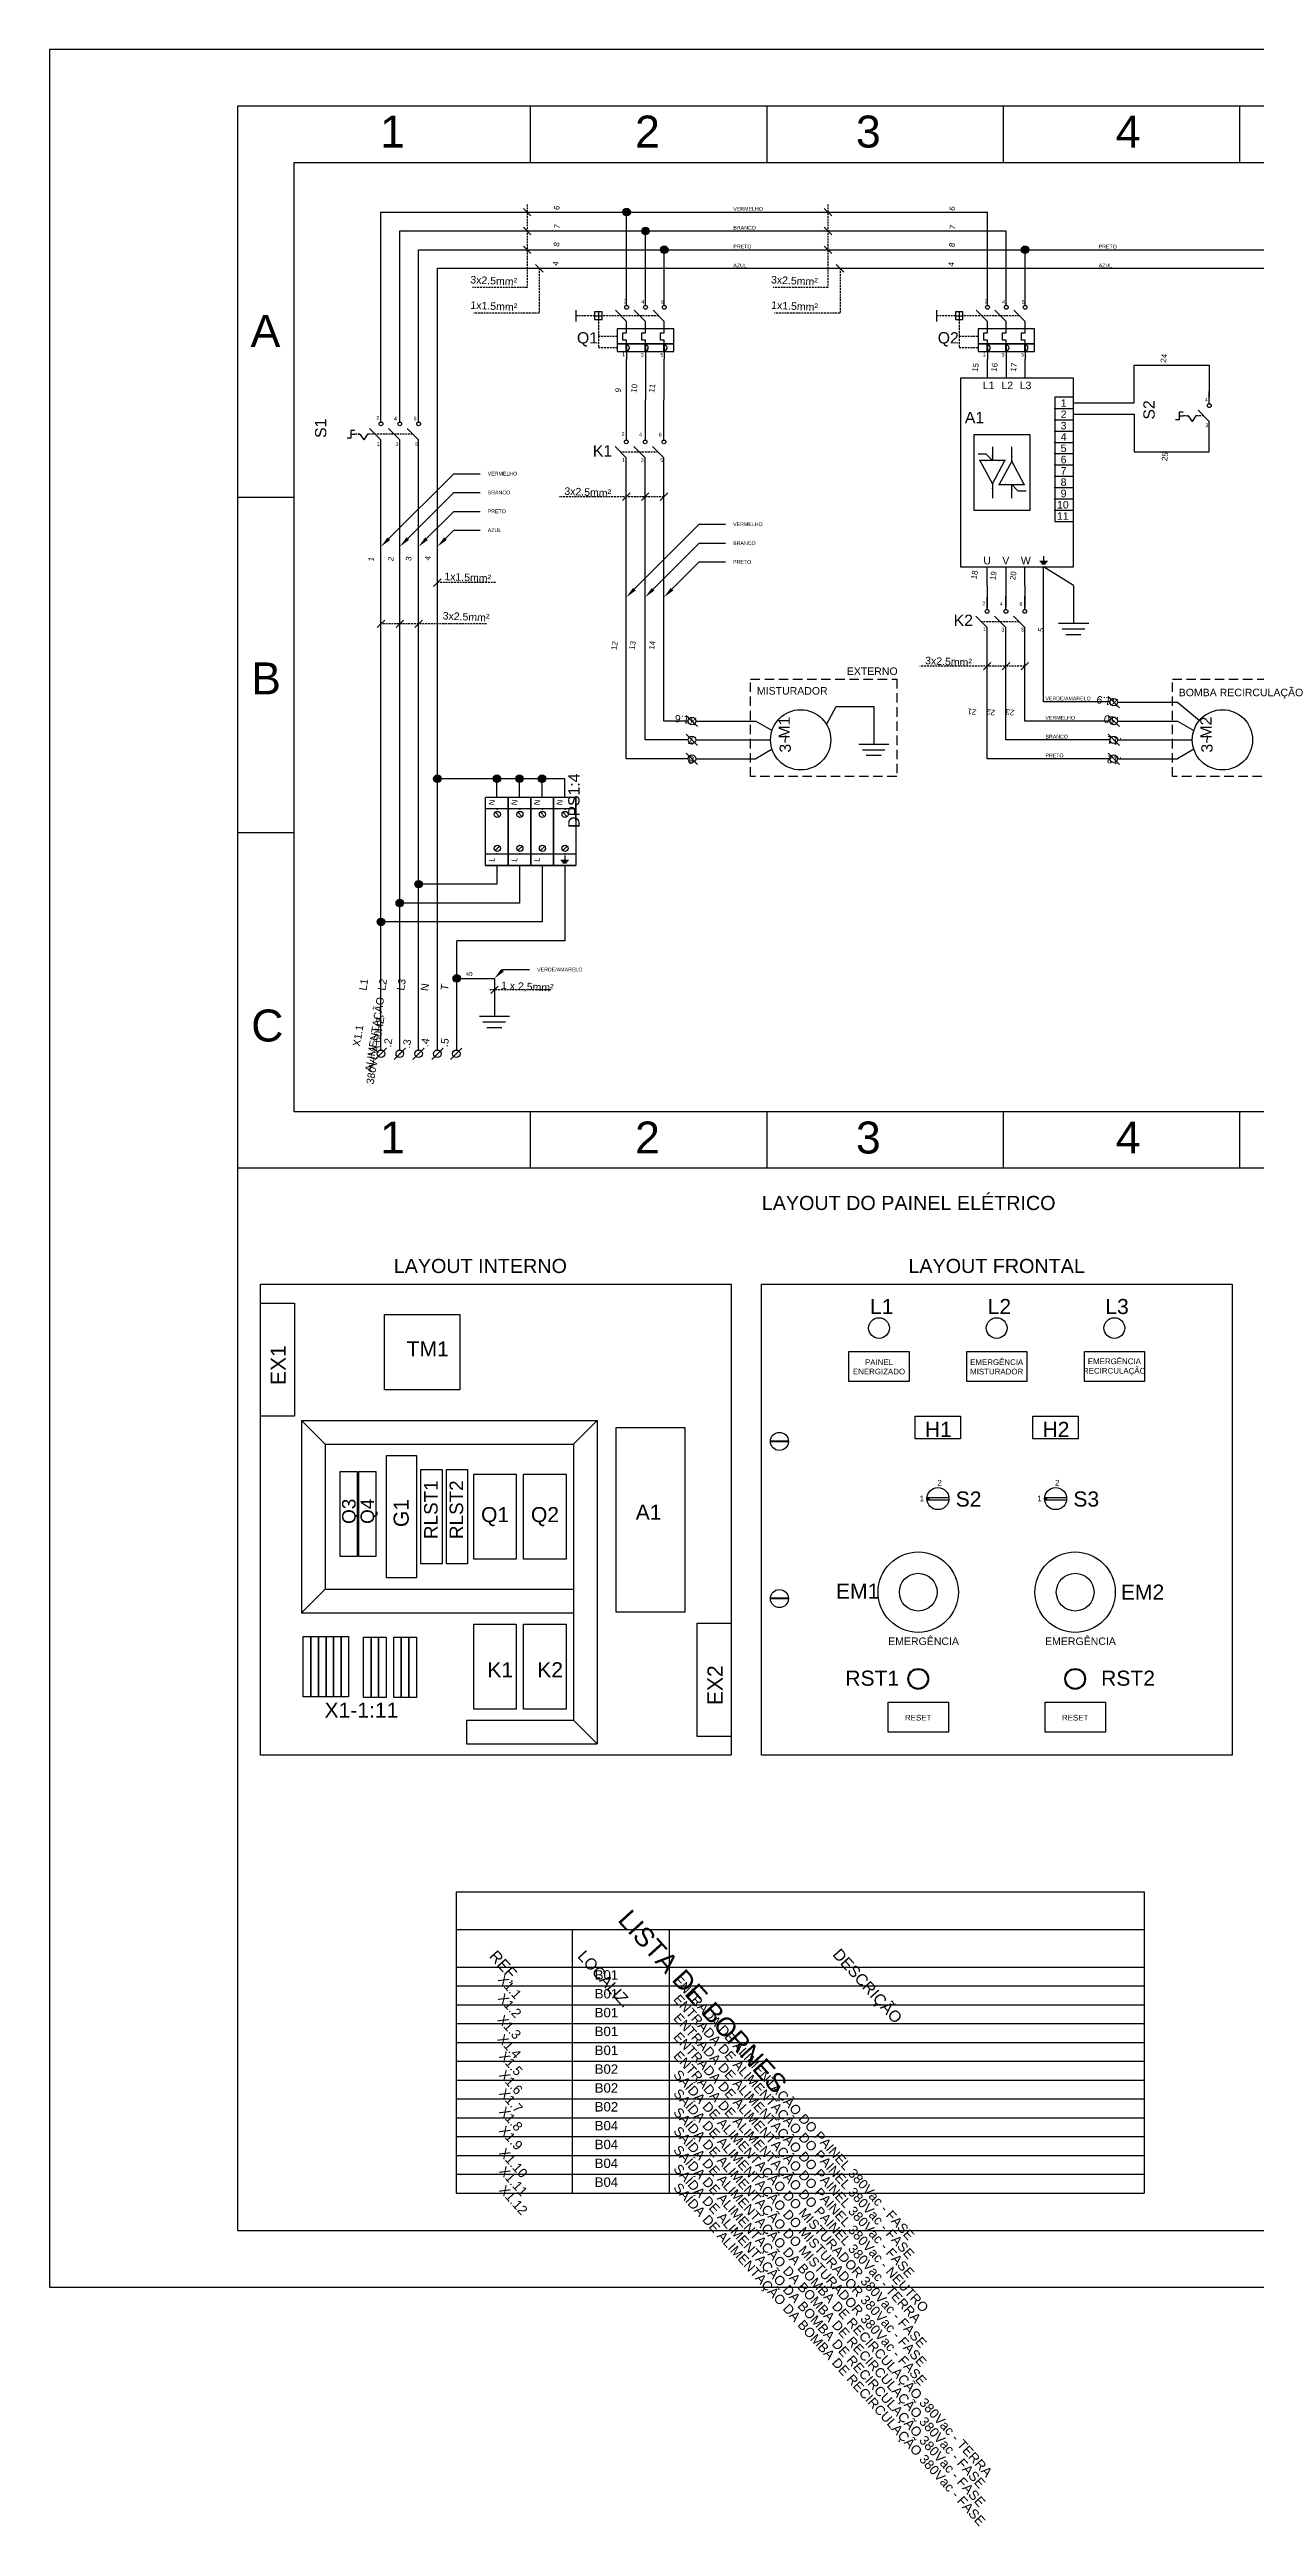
# Model space of a CAD drawing. Header units: millimetres. Extents: x 100 to 940, y 37 to 694.
# Drawn here: x 100 to 420, y 37 to 694 of the extents above; entities that cross this region are included whole.
import ezdxf
from ezdxf import colors
from ezdxf.entities.mleader import LeaderData, LeaderLine
from ezdxf.enums import TextEntityAlignment as Align
from ezdxf.math import Vec2, Vec3

# ---------------------------------------------------------------- set-up
doc = ezdxf.new("R2010")
doc.units = ezdxf.units.MM
doc.linetypes.add('DASHED', pattern=[0.75, 0.5, -0.25])
doc.styles.add('Annotative', font='arial.ttf')
doc.styles.add('Notes', font='arial.ttf', dxfattribs={"height": 3})
doc.styles.get("Standard").update_dxf_attribs({"font": 'arial.ttf'})

msp = doc.modelspace()

# ---------------------------------------------------------------- hatches: boundary and pattern name
for points in [[(254.27, 650.79, 1), (252.27, 650.79, 1)], [(259.27, 645.79, 1), (257.27, 645.79, 1)], [(264.27, 640.79, 1), (262.27, 640.79, 1)], [(360.09, 640.79, 1), (358.09, 640.79, 1)], [(204.02, 500.41, 1), (202.02, 500.41, 1)], [(219.82, 500.41, 1), (217.82, 500.41, 1)], [(225.82, 500.41, 1), (223.82, 500.41, 1)], [(231.82, 500.41, 1), (229.82, 500.41, 1)], [(199.02, 472.41, 1), (197.02, 472.41, 1)], [(194.02, 467.41, 1), (192.02, 467.41, 1)], [(189.02, 462.41, 1), (187.02, 462.41, 1)], [(209.16, 447.41, 1), (207.16, 447.41, 1)]]:
    msp.add_hatch(color=256).paths.add_polyline_path(points)

# ---------------------------------------------------------------- linework, layer by layer
for p, q in [((227.78, 664), (227.78, 679)), ((290.56, 664), (290.56, 679)), ((353.33, 664), (353.33, 679)), ((416.11, 664), (416.11, 679)), ((225.85, 651.79), (227.85, 649.79)), ((305.72, 651.79), (307.72, 649.79)), ((188.02, 595.07), (188.02, 650.79)), ((188.02, 650.79), (349.09, 650.79)), ((193.02, 595.07), (193.02, 645.79)), ((193.02, 645.79), (354.09, 645.79)), ((225.85, 646.79), (227.85, 644.79)), ((253.27, 628.03), (253.27, 650.79)), ((258.27, 628.03), (258.27, 645.79)), ((305.72, 646.79), (307.72, 644.79)), ((349.09, 628.03), (349.09, 650.79)), ((354.09, 628.03), (354.09, 645.79)), ((198.02, 595.07), (198.02, 640.79)), ((198.02, 640.79), (484.62, 640.79)), ((225.85, 641.79), (227.85, 639.79)), ((263.27, 628.03), (263.27, 640.79)), ((305.72, 641.79), (307.72, 639.79)), ((359.09, 628.03), (359.09, 640.79)), ((203.02, 428.4), (203.02, 635.89)), ((203.02, 635.89), (484.62, 635.89)), ((229.08, 636.89), (231.08, 634.89)), ((308.94, 636.89), (310.94, 634.89)), ((239.77, 624.79), (239.77, 621.79)), ((253.27, 621.79), (250.27, 624.79)), ((253.27, 626.03), (253.27, 628.03)), ((258.27, 621.79), (255.27, 624.79)), ((258.27, 626.03), (258.27, 628.03)), ((263.27, 621.79), (260.27, 624.79)), ((263.27, 626.03), (263.27, 628.03)), ((335.59, 624.79), (335.59, 621.79)), ((349.09, 621.79), (346.09, 624.79)), ((349.09, 626.03), (349.09, 628.03)), ((354.09, 621.79), (351.09, 624.79)), ((354.09, 626.03), (354.09, 628.03)), ((359.09, 621.79), (356.09, 624.79)), ((359.09, 626.03), (359.09, 628.03)), ((244.77, 623.29), (246.77, 623.29)), ((245.77, 624.29), (245.77, 622.29)), ((252.27, 616.79), (252.27, 618.79)), ((252.27, 618.79), (253.27, 618.78)), ((253.27, 619.79), (253.27, 621.79)), ((253.27, 618.78), (253.27, 619.79)), ((257.27, 616.79), (257.27, 618.79)), ((257.27, 618.79), (258.27, 618.79)), ((258.27, 619.79), (258.27, 621.79)), ((258.27, 618.79), (258.27, 619.79)), ((262.27, 616.79), (262.27, 618.79)), ((262.27, 618.79), (263.27, 618.79)), ((263.27, 619.79), (263.27, 621.79)), ((263.27, 618.79), (263.27, 619.79)), ((340.59, 623.29), (342.59, 623.29)), ((341.59, 624.29), (341.59, 622.29)), ((348.09, 616.79), (348.09, 618.79)), ((348.09, 618.79), (349.09, 618.78)), ((349.09, 619.79), (349.09, 621.79)), ((349.09, 618.78), (349.09, 619.79)), ((353.09, 616.79), (353.09, 618.79)), ((353.09, 618.79), (354.09, 618.79)), ((354.09, 619.79), (354.09, 621.79)), ((354.09, 618.79), (354.09, 619.79)), ((358.09, 616.79), (358.09, 618.79)), ((358.09, 618.79), (359.09, 618.79)), ((359.09, 619.79), (359.09, 621.79)), ((359.09, 618.79), (359.09, 619.79)), ((253.27, 616.79), (252.27, 616.79)), ((253.19, 590.3), (253.27, 611.79)), ((253.27, 615.79), (253.27, 616.79)), ((253.27, 613.79), (253.27, 611.79)), ((258.27, 616.79), (257.27, 616.79)), ((258.27, 611.79), (258.18, 590.3)), ((258.27, 615.79), (258.27, 616.79)), ((258.27, 613.79), (258.27, 611.79)), ((263.27, 616.79), (262.27, 616.79)), ((263.19, 590.3), (263.27, 611.79)), ((263.27, 615.79), (263.27, 616.79)), ((263.27, 613.79), (263.27, 611.79)), ((349.09, 616.79), (348.09, 616.79)), ((349.09, 615.79), (349.09, 616.79)), ((349.09, 613.79), (349.09, 611.79)), ((349.09, 606.79), (349.09, 611.79)), ((354.09, 616.79), (353.09, 616.79)), ((354.09, 615.79), (354.09, 616.79)), ((354.09, 613.79), (354.09, 611.79)), ((354.09, 611.79), (354.09, 606.79)), ((359.09, 616.79), (358.09, 616.79)), ((359.09, 615.79), (359.09, 616.79)), ((359.09, 613.79), (359.09, 611.79)), ((359.09, 606.79), (359.09, 611.79)), ((388.01, 600.18), (388.01, 610.18)), ((388.01, 610.18), (408.01, 610.18)), ((408.01, 610.18), (408.01, 601.55)), ((188.02, 595.07), (188.02, 598.31)), ((193.02, 595.07), (193.02, 598.56)), ((198.02, 595.07), (198.02, 598.56)), ((371.97, 601.68), (366.97, 601.68)), ((366.97, 601.68), (366.97, 568.68)), ((366.97, 598.68), (371.97, 598.68)), ((371.97, 598.68), (371.97, 600.18)), ((371.97, 600.18), (388.01, 600.18)), ((408.01, 599.93), (408.01, 603.18)), ((181.05, 592.82), (180.05, 592.82)), ((180.05, 592.82), (180.05, 590.82)), ((180.05, 591.82), (181.05, 591.82)), ((181.94, 591.82), (182.44, 591.82)), ((182.44, 591.82), (183.44, 590.32)), ((184.44, 591.82), (183.44, 590.32)), ((184.94, 591.82), (184.44, 591.82)), ((188.02, 590.32), (185.02, 593.32)), ((193.02, 590.32), (190.02, 593.32)), ((198.02, 590.32), (195.02, 593.32)), ((366.97, 595.68), (371.97, 595.68)), ((366.97, 592.68), (371.97, 592.68)), ((371.97, 597.18), (388.01, 597.18)), ((388.01, 597.18), (388.01, 587.18)), ((400.04, 595.68), (399.04, 595.68)), ((401.04, 597.68), (400.04, 597.68)), ((400.04, 597.68), (400.04, 595.68)), ((400.04, 596.68), (401.04, 596.68)), ((401.93, 596.68), (402.43, 596.68)), ((402.43, 596.68), (403.43, 595.18)), ((404.43, 596.68), (403.43, 595.18)), ((404.93, 596.68), (404.43, 596.68)), ((408.01, 595.18), (405.01, 598.18)), ((408.01, 587.18), (408.01, 595.18)), ((180.05, 590.82), (179.05, 590.82)), ((188.02, 428.4), (188.02, 590.32)), ((188.02, 588.32), (188.02, 590.32)), ((193.02, 428.4), (193.02, 590.32)), ((193.02, 588.32), (193.02, 590.32)), ((198.02, 428.4), (198.02, 590.32)), ((198.02, 588.32), (198.02, 590.32)), ((253.18, 585.55), (250.18, 588.55)), ((253.18, 505.72), (253.18, 585.55)), ((258.18, 585.55), (255.18, 588.55)), ((258.18, 510.72), (258.18, 585.55)), ((263.18, 585.55), (260.18, 588.55)), ((263.18, 515.72), (263.18, 585.55)), ((348.74, 586.55), (346.6, 586.55)), ((350.41, 584.89), (348.74, 586.55)), ((350.41, 588.47), (350.41, 584.89)), ((355.53, 584.72), (355.53, 588.47)), ((366.97, 589.68), (371.97, 589.68)), ((366.97, 586.68), (371.97, 586.68)), ((388.01, 587.18), (408.01, 587.18)), ((353.74, 584.89), (347.07, 584.89)), ((347.07, 584.89), (350.41, 578.64)), ((350.41, 578.64), (353.74, 584.89)), ((350.41, 578.64), (350.41, 574.89)), ((355.53, 584.72), (352.2, 578.47)), ((358.87, 578.47), (355.53, 584.72)), ((366.97, 583.68), (371.97, 583.68)), ((366.97, 580.68), (371.97, 580.68)), ((165, 575), (150, 575)), ((254.18, 576.26), (252.18, 574.26)), ((259.18, 576.26), (257.18, 574.26)), ((264.18, 576.26), (262.18, 574.26)), ((352.2, 578.47), (358.87, 578.47)), ((355.53, 574.89), (355.53, 578.47)), ((355.53, 578.47), (357.2, 576.81)), ((357.2, 576.81), (359.34, 576.81)), ((366.97, 577.68), (371.97, 577.68)), ((366.97, 574.68), (371.97, 574.68)), ((366.97, 571.68), (371.97, 571.68)), ((366.97, 568.68), (371.97, 568.68)), ((364.01, 559.43), (364.01, 558.18)), ((204.02, 553.44), (202.02, 551.44)), ((349, 551.68), (349, 556.68)), ((354, 556.68), (354, 551.68)), ((359, 551.68), (359, 556.68)), ((363.01, 558.18), (365.01, 558.18)), ((363.24, 557.81), (364.74, 557.81)), ((363.5, 557.43), (364.5, 557.43)), ((364, 520.81), (364, 556.68)), ((371.97, 551.68), (364, 556.68)), ((349, 551.68), (349, 545.7)), ((349, 545.32), (349, 548.57)), ((354, 551.68), (354, 545.95)), ((354, 545.32), (354, 548.82)), ((359, 551.68), (359, 545.95)), ((359, 545.32), (359, 548.82)), ((371.97, 551.68), (371.97, 541.68)), ((189.02, 542.52), (187.02, 540.52)), ((194.02, 542.52), (192.02, 540.52)), ((199.02, 542.52), (197.02, 540.52)), ((349, 540.57), (346, 543.57)), ((349, 505.72), (349, 540.57)), ((354, 540.57), (351, 543.57)), ((354, 510.72), (354, 540.57)), ((359, 540.57), (356, 543.57)), ((359, 515.72), (359, 540.57)), ((367.97, 541.68), (375.97, 541.68)), ((368.92, 540.18), (374.92, 540.18)), ((369.93, 538.68), (373.93, 538.68)), ((350, 531.29), (348, 529.29)), ((355, 531.29), (353, 529.29)), ((360, 531.29), (358, 529.29)), ((306.33, 514.81), (308.92, 519.61)), ((308.92, 519.61), (318.92, 519.61)), ((318.92, 519.61), (318.92, 509.61)), ((381.63, 520.81), (364, 520.81)), ((384.14, 519.22), (381.14, 522.22)), ((383.64, 520.72), (399.57, 520.72)), ((399.57, 520.72), (405.37, 515.86)), ((269.62, 515.72), (263.18, 515.72)), ((272.12, 514.22), (269.12, 517.22)), ((271.62, 515.72), (287.55, 515.72)), ((287.55, 515.72), (291.88, 513.22)), ((381.64, 515.72), (359, 515.72)), ((384.14, 514.22), (381.14, 517.22)), ((383.64, 515.72), (399.57, 515.72)), ((399.57, 515.72), (403.9, 513.22)), ((269.62, 510.72), (258.18, 510.72)), ((272.12, 509.22), (269.12, 512.22)), ((272.12, 504.22), (269.12, 507.22)), ((271.62, 510.72), (291.48, 510.72)), ((291.88, 508.22), (287.55, 505.72)), ((314.92, 509.61), (322.92, 509.61)), ((315.87, 508.11), (321.87, 508.11)), ((316.88, 506.61), (320.88, 506.61)), ((381.64, 510.72), (354, 510.72)), ((384.14, 509.22), (381.14, 512.22)), ((384.14, 504.22), (381.14, 507.22)), ((383.64, 510.72), (403.5, 510.72)), ((403.9, 508.22), (399.57, 505.72)), ((236.82, 500.41), (203.02, 500.41)), ((218.82, 495.41), (218.82, 500.41)), ((224.82, 495.41), (224.82, 500.41)), ((230.82, 495.41), (230.82, 500.41)), ((236.82, 495.41), (236.82, 500.41)), ((269.62, 505.72), (253.18, 505.72)), ((271.62, 505.72), (287.55, 505.72)), ((381.64, 505.72), (349, 505.72)), ((383.64, 505.72), (399.57, 505.72)), ((215.82, 477.41), (215.82, 495.41)), ((221.82, 495.41), (215.82, 495.41)), ((221.82, 495.41), (221.82, 477.41)), ((221.82, 489.41), (221.82, 495.41)), ((221.82, 477.41), (221.82, 495.41)), ((227.82, 495.41), (221.82, 495.41)), ((227.82, 495.41), (227.82, 477.41)), ((227.82, 489.41), (227.82, 495.41)), ((227.82, 477.41), (227.82, 495.41)), ((233.82, 495.41), (227.82, 495.41)), ((233.82, 495.41), (233.82, 477.41)), ((233.82, 489.41), (233.82, 495.41)), ((233.82, 477.41), (233.82, 495.41)), ((239.82, 495.41), (233.82, 495.41)), ((239.82, 495.41), (239.82, 477.41)), ((239.82, 489.41), (239.82, 495.41)), ((221.82, 492.41), (215.82, 492.41)), ((219.5, 490.33), (218.35, 491.49)), ((227.82, 492.41), (221.82, 492.41)), ((225.5, 490.33), (224.35, 491.49)), ((233.82, 492.41), (227.82, 492.41)), ((231.5, 490.33), (230.35, 491.49)), ((239.82, 492.41), (233.82, 492.41)), ((237.5, 490.33), (236.35, 491.49)), ((165, 486), (150, 486)), ((221.82, 480.41), (215.82, 480.41)), ((219.5, 482.49), (218.35, 481.33)), ((227.82, 480.41), (221.82, 480.41)), ((225.5, 482.49), (224.35, 481.33)), ((233.82, 480.41), (227.82, 480.41)), ((231.5, 482.49), (230.35, 481.33)), ((239.82, 480.41), (233.82, 480.41)), ((237.5, 482.49), (236.35, 481.33)), ((236.82, 480.04), (236.82, 478.79)), ((215.82, 477.41), (221.82, 477.41)), ((221.82, 477.41), (215.82, 477.41)), ((218.82, 477.41), (218.82, 472.41)), ((221.82, 477.41), (227.82, 477.41)), ((227.82, 477.41), (221.82, 477.41)), ((224.82, 477.41), (224.82, 467.41)), ((227.82, 477.41), (233.82, 477.41)), ((233.82, 477.41), (227.82, 477.41)), ((230.82, 477.41), (230.82, 462.41)), ((233.82, 477.41), (239.82, 477.41)), ((239.82, 477.41), (233.82, 477.41)), ((235.82, 478.79), (237.82, 478.79)), ((236.06, 478.41), (237.56, 478.41)), ((236.31, 478.04), (237.31, 478.04)), ((236.82, 477.41), (236.82, 457.41)), ((224.82, 467.41), (193.02, 467.41)), ((218.82, 472.41), (198.02, 472.41)), ((230.82, 462.41), (188.02, 462.41)), ((236.82, 457.41), (208.16, 457.41)), ((208.16, 428.41), (208.16, 447.41)), ((208.16, 447.41), (218.16, 447.41)), ((218.16, 447.41), (218.16, 437.41)), ((219.16, 445.36), (217.16, 443.36)), ((214.16, 437.41), (222.16, 437.41)), ((215.11, 435.91), (221.11, 435.91)), ((216.12, 434.41), (220.12, 434.41)), ((186.52, 425.9), (189.52, 428.9)), ((191.52, 425.9), (194.52, 428.9)), ((196.52, 425.9), (199.52, 428.9)), ((201.52, 425.9), (204.52, 428.9)), ((206.52, 425.9), (209.52, 428.9)), ((730, 412), (165, 412)), ((227.78, 397), (227.78, 412)), ((290.56, 397), (290.56, 412)), ((353.33, 397), (353.33, 412)), ((416.11, 397), (416.11, 412)), ((165, 397), (150, 397)), ((730, 397), (165, 397)), ((289.04, 366.23), (314.07, 366.23)), ((314.07, 366.23), (339.11, 366.23)), ((166.96, 330.07), (245.42, 330.07)), ((166.96, 330.07), (166.96, 279.02)), ((166.96, 330.07), (173.21, 323.81)), ((245.42, 330.07), (239.16, 323.81)), ((245.41, 330.07), (245.41, 244.23)), ((173.21, 323.81), (173.21, 285.27)), ((173.21, 323.81), (239.16, 323.81)), ((239.16, 323.81), (239.16, 250.49)), ((296.25, 324.62), (291.45, 324.62)), ((296.25, 324.42), (291.45, 324.42)), ((332.98, 309.33), (333.65, 309.67)), ((332.98, 309.33), (333.65, 309)), ((333, 309.67), (338.83, 309.67)), ((333, 309), (338.83, 309)), ((333.65, 309), (333.65, 309.67)), ((364.23, 309.33), (364.9, 309.67)), ((364.23, 309.33), (364.9, 309)), ((364.25, 309.67), (370.08, 309.67)), ((364.25, 309), (370.08, 309)), ((364.9, 309), (364.9, 309.67)), ((173.21, 285.27), (166.96, 279.01)), ((173.21, 285.27), (239.16, 285.27)), ((296.25, 282.91), (291.45, 282.91)), ((296.25, 282.71), (291.45, 282.71)), ((166.96, 279.01), (239.16, 279.01)), ((210.7, 250.49), (239.16, 250.49)), ((210.7, 250.49), (210.7, 244.23)), ((239.16, 250.49), (245.42, 244.23)), ((210.7, 244.23), (245.42, 244.23)), ((207.98, 205), (390.68, 205)), ((207.98, 205), (207.98, 125)), ((390.68, 205), (390.68, 125)), ((207.98, 195), (390.68, 195)), ((238.76, 195), (238.76, 125)), ((264.54, 195), (264.54, 125)), ((207.98, 185), (390.68, 185)), ((207.98, 185), (390.68, 185)), ((207.98, 180), (390.68, 180)), ((207.98, 175), (390.68, 175)), ((207.98, 170), (390.68, 170)), ((207.98, 165), (390.68, 165)), ((207.98, 160), (390.68, 160)), ((207.98, 155), (390.68, 155)), ((207.98, 150), (390.68, 150)), ((207.98, 145), (390.68, 145)), ((207.98, 140), (390.68, 140)), ((207.98, 135), (390.68, 135)), ((207.98, 130), (390.68, 130)), ((207.98, 125), (390.68, 125))]:
    msp.add_line(p, q)
at = {"linetype": 'DASHED'}
for p, q in [((226.85, 652.78), (226.85, 630.79)), ((306.72, 652.78), (306.72, 630.79)), ((230.08, 635.89), (230.08, 623.93)), ((309.94, 635.89), (309.94, 623.93)), ((226.85, 630.79), (212.32, 630.79)), ((306.72, 630.79), (292.18, 630.79)), ((230.08, 623.93), (212.65, 623.93)), ((244.77, 623.29), (239.77, 623.29)), ((245.77, 622.29), (245.77, 614.79)), ((261.77, 623.29), (246.77, 623.29)), ((309.94, 623.93), (292.51, 623.93)), ((340.59, 623.29), (335.59, 623.29)), ((341.59, 622.29), (341.59, 614.79)), ((357.59, 623.29), (342.59, 623.29)), ((250.77, 617.79), (245.77, 617.79)), ((250.77, 614.79), (245.77, 614.79)), ((346.59, 617.79), (341.59, 617.79)), ((346.59, 614.79), (341.59, 614.79)), ((182.44, 591.82), (181.05, 591.82)), ((196.52, 591.82), (184.44, 591.82)), ((402.43, 596.68), (401.04, 596.68)), ((406.51, 596.68), (404.43, 596.68)), ((261.68, 587.05), (251.68, 587.05)), ((263.18, 575.26), (235.34, 575.26)), ((218.43, 552.44), (203.02, 552.44)), ((216.03, 541.52), (188.02, 541.52)), ((357.5, 542.07), (347.5, 542.07)), ((359, 530.29), (331.15, 530.29)), ((233.16, 444.36), (216.65, 444.36))]:
    msp.add_line(p, q, dxfattribs=at)
at = {"lineweight": 40}
for p, q in [((253.27, 613.79), (253.27, 615.79)), ((258.27, 613.79), (258.27, 615.79)), ((263.27, 613.79), (263.27, 615.79)), ((349.09, 613.79), (349.09, 615.79)), ((354.09, 613.79), (354.09, 615.79)), ((359.09, 613.79), (359.09, 615.79))]:
    msp.add_line(p, q, dxfattribs=at)
at = {"lineweight": 30}
msp.add_line((208.16, 447.41), (208.16, 457.41), dxfattribs=at)
for points in [[(100, 100), (940, 100), (940, 693.94), (100, 693.94)], [(150, 679), (925, 679), (925, 115), (150, 115)], [(244.77, 622.29), (246.77, 622.29), (246.77, 624.29), (244.77, 624.29)], [(250.77, 615.79), (265.77, 615.79), (265.77, 619.79), (250.77, 619.79)], [(340.59, 622.29), (342.59, 622.29), (342.59, 624.29), (340.59, 624.29)], [(346.59, 615.79), (361.59, 615.79), (361.59, 619.79), (346.59, 619.79)], [(250.77, 613.79), (265.77, 613.79), (265.77, 615.79), (250.77, 615.79)], [(346.59, 613.79), (361.59, 613.79), (361.59, 615.79), (346.59, 615.79)], [(341.97, 556.68), (371.97, 556.68), (371.97, 606.68), (341.97, 606.68)], [(345.47, 571.68), (360.47, 571.68), (360.47, 591.68), (345.47, 591.68)], [(156.04, 366.23), (281.04, 366.23), (281.04, 241.23), (156.04, 241.23)], [(289.04, 366.23), (414.04, 366.23), (414.04, 241.23), (289.04, 241.23)], [(156.04, 361.23), (165.05, 361.23), (165.05, 331.2), (156.04, 331.2)], [(188.98, 358.21), (209.01, 358.21), (209.01, 338.18), (188.98, 338.18)], [(312.32, 348.42), (328.34, 348.42), (328.34, 340.41), (312.32, 340.41)], [(343.57, 348.42), (359.59, 348.42), (359.59, 340.41), (343.57, 340.41)], [(374.82, 348.42), (390.84, 348.42), (390.84, 340.41), (374.82, 340.41)], [(329.92, 331.17), (341.92, 331.17), (341.92, 325.17), (329.92, 325.17)], [(361.17, 331.17), (373.17, 331.17), (373.17, 325.17), (361.17, 325.17)], [(250.51, 328.22), (268.76, 328.22), (268.76, 279.22), (250.51, 279.22)], [(177.18, 316.5), (181.69, 316.5), (181.69, 293.97), (177.18, 293.97)], [(182.13, 316.5), (186.63, 316.5), (186.63, 293.97), (182.13, 293.97)], [(189.48, 320.81), (197.49, 320.81), (197.49, 288.27), (189.48, 288.27)], [(198.65, 317.06), (204.26, 317.06), (204.26, 292.02), (198.65, 292.02)], [(205.41, 317.06), (211.02, 317.06), (211.02, 292.02), (205.41, 292.02)], [(212.68, 315.8), (223.94, 315.8), (223.94, 293.28), (212.68, 293.28)], [(225.92, 315.8), (237.19, 315.8), (237.19, 293.28), (225.92, 293.28)], [(272.03, 276.27), (281.04, 276.27), (281.04, 246.23), (272.03, 246.23)], [(167.39, 272.77), (169.39, 272.77), (169.39, 256.75), (167.39, 256.75)], [(169.43, 272.77), (171.43, 272.77), (171.43, 256.75), (169.43, 256.75)], [(171.43, 272.77), (173.43, 272.77), (173.43, 256.75), (171.43, 256.75)], [(173.43, 272.77), (175.43, 272.77), (175.43, 256.75), (173.43, 256.75)], [(175.43, 272.77), (177.44, 272.77), (177.44, 256.75), (175.43, 256.75)], [(177.44, 272.77), (179.44, 272.77), (179.44, 256.75), (177.44, 256.75)], [(183.41, 272.53), (185.41, 272.53), (185.41, 256.51), (183.41, 256.51)], [(185.41, 272.53), (187.41, 272.53), (187.41, 256.51), (185.41, 256.51)], [(187.41, 272.53), (189.41, 272.53), (189.41, 256.51), (187.41, 256.51)], [(191.42, 272.53), (193.42, 272.53), (193.42, 256.51), (191.42, 256.51)], [(193.42, 272.53), (195.42, 272.53), (195.42, 256.51), (193.42, 256.51)], [(195.42, 272.53), (197.42, 272.53), (197.42, 256.51), (195.42, 256.51)], [(212.68, 276.02), (223.94, 276.02), (223.94, 253.49), (212.68, 253.49)], [(225.92, 276.02), (237.19, 276.02), (237.19, 253.49), (225.92, 253.49)], [(322.74, 255.31), (338.76, 255.31), (338.76, 247.3), (322.74, 247.3)], [(364.41, 255.31), (380.43, 255.31), (380.43, 247.3), (364.41, 247.3)]]:
    msp.add_lwpolyline(points, close=True)
msp.add_lwpolyline([(165, 412), (165, 664), (730, 664), (730, 412)])
at = {"linetype": 'DASHED', "ltscale": 5}
for points in [[(286.18, 526.85), (324.98, 526.85), (324.98, 500.96), (286.18, 500.96)], [(398.2, 526.85), (436.99, 526.85), (436.99, 500.96), (398.2, 500.96)]]:
    msp.add_lwpolyline(points, close=True, dxfattribs=at)
for centre, radius in [((253.27, 650.79), 1), ((258.27, 645.79), 1), ((263.27, 640.79), 1), ((359.09, 640.79), 1), ((253.27, 625.53), 0.5), ((258.27, 625.53), 0.5), ((263.27, 625.53), 0.5), ((349.09, 625.53), 0.5), ((354.09, 625.53), 0.5), ((359.09, 625.53), 0.5), ((408.01, 599.43), 0.5), ((188.02, 594.57), 0.5), ((193.02, 594.57), 0.5), ((198.02, 594.57), 0.5), ((253.18, 589.8), 0.5), ((258.18, 589.8), 0.5), ((263.18, 589.8), 0.5), ((349, 544.82), 0.5), ((354, 544.82), 0.5), ((359, 544.82), 0.5), ((382.64, 520.72), 1), ((270.62, 515.72), 1), ((299.48, 510.72), 8), ((382.64, 515.72), 1), ((411.5, 510.72), 8), ((270.62, 510.72), 1), ((270.62, 505.72), 1), ((382.64, 510.72), 1), ((382.64, 505.72), 1), ((203.02, 500.41), 1), ((218.82, 500.41), 1), ((224.82, 500.41), 1), ((230.82, 500.41), 1), ((218.92, 490.91), 0.817), ((224.92, 490.91), 0.817), ((230.92, 490.91), 0.817), ((236.92, 490.91), 0.817), ((218.92, 481.91), 0.817), ((224.92, 481.91), 0.817), ((230.92, 481.91), 0.817), ((236.92, 481.91), 0.817), ((198.02, 472.41), 1), ((193.02, 467.41), 1), ((188.02, 462.41), 1), ((208.16, 447.41), 1), ((188.02, 427.4), 1), ((193.02, 427.4), 1), ((198.02, 427.4), 1), ((203.02, 427.4), 1), ((208.02, 427.4), 1), ((320.29, 354.6), 2.75), ((351.54, 354.6), 2.75), ((382.79, 354.6), 2.75), ((293.85, 324.52), 2.4), ((335.92, 309.33), 2.93), ((367.17, 309.33), 2.93), ((330.71, 284.5), 10.67), ((330.71, 284.5), 5.01), ((372.38, 284.5), 10.67), ((372.38, 284.5), 5.01), ((293.85, 282.81), 2.4), ((330.71, 261.49), 2.75), ((330.71, 261.49), 2.52), ((372.38, 261.49), 2.75), ((372.38, 261.49), 2.52)]:
    msp.add_circle(centre, radius)
for centre in [(253.27, 614.79), (258.27, 614.79), (263.27, 614.79), (349.09, 614.79), (354.09, 614.79), (359.09, 614.79)]:
    msp.add_arc(centre, 0.75, 270, 90)
for p in [(366.97, 598.68), (366.97, 595.68), (366.97, 592.68), (350.41, 586.14), (355.53, 585.97), (366.97, 589.68), (366.97, 586.68), (347.07, 584.89), (348.74, 584.89), (348.74, 584.89), (350.41, 578.64), (352.07, 584.89), (352.07, 584.89), (353.74, 584.89), (355.53, 584.72), (366.97, 583.68), (366.97, 580.68), (350.41, 577.39), (352.2, 578.47), (353.87, 578.47), (353.87, 578.47), (355.53, 577.22), (357.2, 578.47), (357.2, 578.47), (358.87, 578.47), (366.97, 577.68), (366.97, 574.68), (366.97, 571.68), (382.64, 520.72), (270.62, 515.72), (382.64, 515.72), (270.62, 510.72), (382.64, 510.72), (218.92, 492.31), (224.92, 492.31), (230.92, 492.31), (236.92, 492.31), (218.92, 480.51), (224.92, 480.51), (230.92, 480.51), (236.92, 480.51), (193.02, 427.4), (198.02, 427.4)]:
    msp.add_point(p)

# ---------------------------------------------------------------- texts
for s, height, style, p in [('1', 8.48, 'Notes', (187.8, 667.93)), ('2', 8.48, 'Notes', (255.51, 667.93)), ('3', 8.48, 'Notes', (314.16, 667.93)), ('4', 8.48, 'Notes', (383.17, 667.93)), ('VERMELHO', 1, 'Annotative', (281.6, 651.14)), ('BRANCO', 1, 'Annotative', (281.6, 646.14)), ('PRETO', 1, 'Annotative', (281.6, 641.14)), ('PRETO', 1, 'Annotative', (378.64, 641.14)), ('AZUL', 1, 'Annotative', (281.6, 636.14)), ('AZUL', 1, 'Annotative', (378.64, 636.14)), ('2', 1, 'Notes', (252.51, 626.59)), ('4', 1, 'Notes', (257.15, 626.45)), ('6', 1, 'Notes', (262.37, 626.45)), ('2', 1, 'Notes', (348.33, 626.59)), ('4', 1, 'Notes', (352.96, 626.45)), ('6', 1, 'Notes', (358.18, 626.45)), ('A', 8.48, 'Notes', (153.39, 615.03)), ('Q1', 3, 'Notes', (240.07, 615.92)), ('Q2', 3, 'Notes', (335.88, 615.92)), ('1', 1, 'Notes', (252.08, 612.54)), ('3', 1, 'Notes', (257.02, 612.41)), ('5', 1, 'Notes', (262.24, 612.41)), ('1', 1, 'Notes', (347.89, 612.54)), ('3', 1, 'Notes', (352.83, 612.41)), ('5', 1, 'Notes', (358.05, 612.41)), ('L1', 2, 'Notes', (347.86, 603.8)), ('L2', 2, 'Notes', (352.8, 603.8)), ('L3', 2, 'Notes', (357.65, 603.8)), ('1', 2, 'Notes', (368.53, 599.11)), ('4', 1, 'Notes', (406.83, 600.52)), ('2', 1, 'Notes', (186.83, 595.66)), ('4', 1, 'Notes', (191.47, 595.51)), ('6', 1, 'Notes', (196.69, 595.51)), ('2', 1, 'Notes', (251.93, 591.39)), ('4', 1, 'Notes', (256.57, 591.24)), ('6', 1, 'Notes', (261.79, 591.24)), ('A1', 3, 'Notes', (343.09, 594.77)), ('4', 2, 'Notes', (368.53, 590.11)), ('3', 2, 'Notes', (368.53, 593.11)), ('2', 2, 'Notes', (368.53, 596.11)), ('3', 1, 'Notes', (406.95, 593.71)), ('1', 1, 'Notes', (186.96, 588.84)), ('3', 1, 'Notes', (191.91, 588.71)), ('5', 1, 'Notes', (197.12, 588.71)), ('K1', 3, 'Notes', (244.3, 585.91)), ('1', 1, 'Notes', (252.06, 584.57)), ('3', 1, 'Notes', (257.01, 584.44)), ('5', 1, 'Notes', (262.22, 584.44)), ('5', 2, 'Notes', (368.53, 587.11)), ('6', 2, 'Notes', (368.53, 584.11)), ('8', 2, 'Notes', (368.53, 578.11)), ('7', 2, 'Notes', (368.53, 581.11)), ('10', 2, 'Notes', (367.56, 572.12)), ('9', 2, 'Notes', (368.53, 575.11)), ('11', 2, 'Notes', (367.56, 569.12)), ('U', 2, 'Notes', (348, 557.3)), ('V', 2, 'Notes', (353.03, 557.3)), ('W', 2, 'Notes', (357.96, 557.3)), ('2', 1, 'Notes', (347.75, 546.42)), ('4', 1, 'Notes', (352.38, 546.27)), ('6', 1, 'Notes', (357.6, 546.27)), ('K2', 3, 'Notes', (340.12, 540.94)), ('1', 1, 'Notes', (347.88, 539.6)), ('3', 1, 'Notes', (352.82, 539.47)), ('5', 1, 'Notes', (358.04, 539.47)), ('B', 8.48, 'Notes', (153.57, 522.79)), ('EXTERNO', 2, 'Notes', (311.74, 527.94)), ('MISTURADOR', 2, 'Notes', (287.87, 522.73)), ('VERDE/AMARELO', 1, 'Annotative', (364.48, 521.17)), ('BOMBA RECIRCULAÇÃO', 2, 'Notes', (399.89, 522.29)), ('VERMELHO', 1, 'Annotative', (364.48, 516.07)), ('BRANCO', 1, 'Annotative', (364.48, 511.07)), ('PRETO', 1, 'Annotative', (364.48, 506.07)), ('C', 8.48, 'Notes', (153.57, 430.66)), ('1', 8.48, 'Notes', (187.8, 400.93)), ('2', 8.48, 'Notes', (255.51, 400.93)), ('3', 8.48, 'Notes', (314.16, 400.93)), ('4', 8.48, 'Notes', (383.17, 400.93)), ('X1-1:11', 4.005, 'Annotative', (173.03, 251.19)), ('B01', 2.5, 'Notes', (244.8, 181.66)), ('B01', 2.5, 'Notes', (244.8, 176.66)), ('B01', 2.5, 'Notes', (244.8, 171.66)), ('B01', 2.5, 'Notes', (244.8, 166.66)), ('B01', 2.5, 'Notes', (244.8, 161.66)), ('B02', 2.5, 'Notes', (244.8, 156.66)), ('B02', 2.5, 'Notes', (244.8, 151.66)), ('B02', 2.5, 'Notes', (244.8, 146.66)), ('B04', 2.5, 'Notes', (244.8, 141.66)), ('B04', 2.5, 'Notes', (244.8, 136.66)), ('B04', 2.5, 'Notes', (244.8, 131.66)), ('B04', 2.5, 'Notes', (244.8, 126.66))]:
    msp.add_text(s, height=height, dxfattribs=dict(style=style)).set_placement(p)
at = {"style": 'Notes'}
for s, height, rotation, p in [('6', 1.5, 80.89904, (235.45, 651.84)), ('6', 1.5, 80.89904, (340.47, 651.65)), ('7', 1.5, 80.89904, (235.55, 646.87)), ('7', 1.5, 80.89904, (340.57, 646.68)), ('8', 1.5, 80.89904, (235.38, 642.12)), ('8', 1.5, 80.89904, (340.41, 641.93)), ('4', 1.5, 80.89904, (235.16, 637.04)), ('4', 1.5, 80.89904, (340.19, 636.86)), ('24', 1.5, 80.89904, (396.66, 611.87)), ('10', 1.5, 80.89904, (255.99, 603.91)), ('11', 1.5, 80.89904, (260.74, 603.95)), ('15', 1.5, 80.89904, (346.63, 609.46)), ('16', 1.5, 80.89904, (351.65, 609.5)), ('17', 1.5, 80.89904, (356.8, 609.51)), ('9', 1.5, 80.89904, (251.74, 603.4)), ('25', 1.5, 80.89904, (396.97, 585.79)), ('1', 1.5, 80.89904, (186.17, 558.59)), ('2', 1.5, 80.89904, (191.36, 558.64)), ('3', 1.5, 80.89904, (196.1, 558.68)), ('4', 1.5, 80.89904, (201.19, 558.82)), ('18', 1.5, 80.89904, (346.37, 554.4)), ('19', 1.5, 80.89904, (351.39, 554.18)), ('20', 1.5, 80.89904, (356.64, 554.18)), ('5', 1.5, 80.89904, (364.09, 539.82)), ('12', 1.5, 80.89904, (250.76, 535.62)), ('13', 1.5, 80.89904, (255.54, 535.68)), ('14', 1.5, 80.89904, (260.74, 535.72)), ('X1.9', 2, 170.89904, (381.08, 521.99)), ('X1.6', 2, 170.89904, (269.07, 516.99)), ('21', 1.5, 170.89904, (345.1, 518.88)), ('22', 1.5, 170.89904, (350.06, 518.79)), ('23', 1.5, 170.89904, (355.18, 518.79)), ('.10', 2, 170.89904, (382.08, 516.99)), ('.7', 2, 170.89904, (270.92, 511.46)), ('.8', 2, 170.89904, (270.91, 506.29)), ('.12', 2, 170.89904, (382.93, 506.29)), ('.11', 2, 170.89904, (382.93, 511.46)), ('N', 1.5, 80.89904, (218.22, 494)), ('N', 1.5, 80.89904, (224.22, 494)), ('N', 1.5, 80.89904, (230.22, 494)), ('N', 1.5, 80.89904, (236.22, 494)), ('L', 1.5, 80.89904, (218.22, 478.87)), ('L', 1.5, 80.89904, (224.22, 478.87)), ('L', 1.5, 80.89904, (230.22, 478.87)), ('5', 1.5, 80.89904, (212.28, 448.48)), ('ALIMENTAÇÃO', 2, 80.89904, (187.32, 432.38)), ('X1.1', 2, 80.89904, (182.92, 432.05)), ('380VCA 60HZ', 2, 80.89904, (187.5, 428.06)), ('.2', 2, 80.89904, (190.87, 430.19)), ('.3', 2, 80.89904, (195.89, 429.92)), ('.4', 2, 80.89904, (200.74, 430.23)), ('.5', 2, 80.89904, (205.92, 430.23))]:
    msp.add_text(s, height=height, rotation=rotation, dxfattribs=at).set_placement(p, align=Align.CENTER)
for s, height, rotation, style, p in [('3x2.5mm²', 2, 357.27678, 'Notes', (211.71, 631.88)), ('3x2.5mm²', 2, 357.27678, 'Notes', (291.57, 631.88)), ('1x1.5mm²', 2, 357.27678, 'Notes', (211.75, 625.13)), ('1x1.5mm²', 2, 357.27678, 'Notes', (291.61, 625.13)), ('S2', 3, 90, 'Notes', (393.5, 595.72)), ('S1', 3, 90, 'Notes', (173.51, 590.85)), ('3x2.5mm²', 2, 357.27678, 'Notes', (236.68, 575.77)), ('1x1.5mm²', 2, 357.27678, 'Notes', (204.81, 553.14)), ('3x2.5mm²', 2, 357.27678, 'Notes', (204.37, 542.7)), ('3x2.5mm²', 2, 357.27678, 'Notes', (332.5, 530.8)), ('M1', 3, 90, 'Notes', (296.6, 511.06)), ('M2', 3, 90, 'Notes', (408.62, 511.06)), ('3~', 3, 90, 'Notes', (296.87, 507.33)), ('3~', 3, 90, 'Notes', (408.88, 507.33)), ('DPS1:4', 3, 90, 'Notes', (240.76, 487.36)), ('L2', 2, 80.89904, 'Notes', (189.17, 444.07)), ('L3', 2, 80.89904, 'Notes', (194.17, 444.07)), ('L1', 2, 80.89904, 'Notes', (184.17, 444.07)), ('N', 2, 80.89904, 'Notes', (200.5, 443.93)), ('T', 2, 80.89904, 'Notes', (205.8, 444.07)), ('1 x 2,5mm²', 2, 357.27678, 'Notes', (219.88, 444.59)), ('EX1', 4.005, 90, 'Annotative', (162.75, 339.48)), ('Q3', 3.587, 90, 'Annotative', (181.29, 302.62)), ('Q4', 3.587, 90, 'Annotative', (186.2, 302.62)), ('RLST1', 3.587, 90, 'Annotative', (203.08, 298.59)), ('RLST2', 3.587, 90, 'Annotative', (209.84, 298.59)), ('G1', 4.005, 90, 'Annotative', (195.39, 301.78)), ('EX2', 4.005, 90, 'Annotative', (278.74, 254.52)), ('LISTA DE BORNES', 5, 312.16458, 'Notes', (250.67, 197.35)), ('REF.', 3, 312.16458, 'Notes', (216.58, 187.75)), ('LOCALIZ.', 3, 312.16458, 'Notes', (240.04, 187.75)), ('DESCRIÇÃO', 3, 312.16458, 'Notes', (307.78, 188.21)), ('X1.1', 2.5, 312.16458, 'Notes', (218.9, 181.56)), ('X1.2', 2.5, 312.16458, 'Notes', (218.9, 176.58)), ('ENTRADA DE ALIMENTAÇÃO DO PAINEL 380Vac - FASE', 2.5, 312.16458, 'Notes', (265.52, 181.31)), ('ENTRADA DE ALIMENTAÇÃO DO PAINEL 380Vac - FASE', 2.5, 312.16458, 'Notes', (265.52, 176.31)), ('X1.3', 2.5, 312.16458, 'Notes', (218.81, 170.89)), ('ENTRADA DE ALIMENTAÇÃO DO PAINEL 380Vac - FASE', 2.5, 312.16458, 'Notes', (265.52, 171.31)), ('X1.4', 2.5, 312.16458, 'Notes', (218.81, 165.76)), ('ENTRADA DE ALIMENTAÇÃO DO PAINEL 380Vac - NEUTRO', 2.5, 312.16458, 'Notes', (265.52, 166.31)), ('X1.5', 2.5, 312.16458, 'Notes', (219.22, 161.2)), ('X1.6', 2.5, 312.16458, 'Notes', (219.22, 156.22)), ('ENTRADA DE ALIMENTAÇÃO DO PAINEL 380Vac - TERRA', 2.5, 312.16458, 'Notes', (265.52, 161.31)), ('X1.7', 2.5, 312.16458, 'Notes', (219.22, 151.35)), ('SAÍDA DE ALIMENTAÇÃO DO MISTURADOR 380Vac - FASE', 2.5, 312.16458, 'Notes', (265.52, 156.31)), ('SAÍDA DE ALIMENTAÇÃO DO MISTURADOR 380Vac - FASE', 2.5, 312.16458, 'Notes', (265.52, 151.31)), ('X1.8', 2.5, 312.16458, 'Notes', (219.22, 146.5)), ('SAÍDA DE ALIMENTAÇÃO DO MISTURADOR 380Vac - FASE', 2.5, 312.16458, 'Notes', (265.52, 146.31)), ('X1.9', 2.5, 312.16458, 'Notes', (219.22, 141.48)), ('SAÍDA DE ALIMENTAÇÃO DA BOMBA DE RECIRCULAÇÃO 380Vac - TERRA', 2.5, 312.16458, 'Notes', (265.52, 141.31)), ('X1.10', 2.5, 312.16458, 'Notes', (219.22, 135.54)), ('X1.11', 2.5, 312.16458, 'Notes', (219.22, 130.7)), ('SAÍDA DE ALIMENTAÇÃO DA BOMBA DE RECIRCULAÇÃO 380Vac - FASE', 2.5, 312.16458, 'Notes', (265.52, 136.31)), ('SAÍDA DE ALIMENTAÇÃO DA BOMBA DE RECIRCULAÇÃO 380Vac - FASE', 2.5, 312.16458, 'Notes', (265.52, 131.31)), ('X1.12', 2.5, 312.16458, 'Notes', (219.22, 125.7)), ('SAÍDA DE ALIMENTAÇÃO DA BOMBA DE RECIRCULAÇÃO 380Vac - FASE', 2.5, 312.16458, 'Notes', (265.52, 126.31))]:
    msp.add_text(s, height=height, rotation=rotation, dxfattribs=dict(style=style)).set_placement(p)
for s, width, insert, char_height, attachment_point in [('LAYOUT DO PAINEL ELÉTRICO', 141.5358, (289.16, 389.68), 3.75, 1), ('LAYOUT INTERNO', 141.5358, (191.42, 372.96), 3.75, 1), ('LAYOUT FRONTAL', 141.5358, (328.1, 372.96), 3.75, 1), ('L1', 3.5666, (317.9, 362.32), 4.005, 1), ('L2', 3.5666, (349.15, 362.32), 4.005, 1), ('L3', 3.5666, (380.4, 362.32), 4.005, 1), ('TM1', 11.7467, (194.85, 351.07), 4.005, 1), ('PAINEL\\PENERGIZADO', 10, (320.29, 344.29), 1.502, 5), ('EMERGÊNCIA\\PMISTURADOR', 10, (351.54, 344.29), 1.502, 5), ('EMERGÊNCIA\\PRECIRCULAÇÃO', 10, (382.79, 344.29), 1.5019, 5), ('H1', 3.5666, (332.46, 329.71), 4.005, 1), ('H2', 3.5666, (363.71, 329.71), 4.005, 1), ('1', 7.8324, (331.07, 310.11), 1.5, 1), ('2', 9.573, (335.8, 314.3), 1.5, 1), ('S2', 3.5666, (340.66, 311.23), 4.005, 1), ('1', 7.8324, (362.32, 310.11), 1.5, 1), ('2', 9.573, (367.05, 314.3), 1.5, 1), ('S3', 3.5666, (371.91, 311.23), 4.005, 1), ('Q1', 11.7467, (214.6, 307.09), 4.005, 1), ('Q2', 11.7467, (227.85, 307.09), 4.005, 1), ('A1', 11.7467, (255.68, 307.74), 4.005, 1), ('EM1', 3.5666, (308.87, 286.8), 4.005, 1), ('EM2', 3.5666, (384.53, 286.53), 4.005, 1), ('K1', 11.7467, (216.28, 265.91), 4.005, 1), ('K2', 11.7467, (229.53, 265.91), 4.005, 1), ('RST1', 3.5666, (311.34, 263.67), 4.005, 1), ('RST2', 3.5666, (379.28, 263.67), 4.005, 1), ('RESET', 10, (330.71, 251.18), 1.502, 5), ('RESET', 10, (372.38, 251.18), 1.502, 5)]:
    msp.add_mtext_dynamic_manual_height_columns(s, width=width, gutter_width=15, heights=[0], dxfattribs=dict(at, insert=insert, char_height=char_height, attachment_point=attachment_point))
at = {"char_height": 2.002, "attachment_point": 5}
for insert in [(332.12, 271.46), (373.79, 271.46)]:
    msp.add_mtext_dynamic_manual_height_columns('EMERGÊNCIA', width=59.096, gutter_width=15, heights=[0], dxfattribs=dict(at, insert=insert))

# ---------------------------------------------------------------- leaders
ml = msp.add_multileader_mtext('Standard')
ml.set_content('VERMELHO', color=256, style='Notes')
ml.set_leader_properties()
ml.build(insert=Vec2(0, 0))
ml.multileader.update_dxf_attribs({"dogleg_length": 7, "arrow_head_size": 3})
ctx = ml.context
ctx.base_point, ctx.char_height, ctx.arrow_head_size, ctx.plane_origin = Vec3(214.38, 581.36), 1, 3, Vec3(188.02, 562)
notes = []
notes.append((ctx, [(0, (1, 1, 0), (207.38, 581.36), (1, 0), 7, [(0, [(188.02, 562)], 0, [])])]))
ctx.mtext.insert, ctx.mtext.flow_direction = Vec3(216.38, 581.87), 5
ml = msp.add_multileader_mtext('Standard')
ml.set_content('BRANCO', color=256, style='Notes')
ml.set_leader_properties()
ml.build(insert=Vec2(0, 0))
ml.multileader.update_dxf_attribs({"dogleg_length": 7, "arrow_head_size": 3})
ctx = ml.context
ctx.base_point, ctx.char_height, ctx.arrow_head_size, ctx.plane_origin = Vec3(214.38, 576.36), 1, 3, Vec3(193.02, 562)
notes.append((ctx, [(0, (1, 1, 0), (207.38, 576.36), (1, 0), 7, [(0, [(193.02, 562)], 0, [])])]))
ctx.mtext.insert, ctx.mtext.flow_direction = Vec3(216.38, 576.87), 5
ml = msp.add_multileader_mtext('Standard')
ml.set_content('PRETO', color=256, style='Notes')
ml.set_leader_properties()
ml.build(insert=Vec2(0, 0))
ml.multileader.update_dxf_attribs({"dogleg_length": 7, "arrow_head_size": 3})
ctx = ml.context
ctx.base_point, ctx.char_height, ctx.arrow_head_size, ctx.plane_origin = Vec3(214.38, 571.36), 1, 3, Vec3(198.02, 562)
notes.append((ctx, [(0, (1, 1, 0), (207.38, 571.36), (1, 0), 7, [(0, [(198.02, 562)], 0, [])])]))
ctx.mtext.insert, ctx.mtext.flow_direction = Vec3(216.38, 571.87), 5
ml = msp.add_multileader_mtext('Standard')
ml.set_content('AZUL', color=256, style='Notes')
ml.set_leader_properties()
ml.build(insert=Vec2(0, 0))
ml.multileader.update_dxf_attribs({"dogleg_length": 7, "arrow_head_size": 3})
ctx = ml.context
ctx.base_point, ctx.char_height, ctx.arrow_head_size, ctx.plane_origin = Vec3(214.38, 566.36), 1, 3, Vec3(203.02, 562)
notes.append((ctx, [(0, (1, 1, 0), (207.38, 566.36), (1, 0), 7, [(0, [(203.02, 562)], 0, [])])]))
ctx.mtext.insert, ctx.mtext.flow_direction = Vec3(216.38, 566.87), 5
ml = msp.add_multileader_mtext('Standard')
ml.set_content('VERMELHO', color=256, style='Notes')
ml.set_leader_properties()
ml.build(insert=Vec2(0, 0))
ml.multileader.update_dxf_attribs({"dogleg_length": 7, "arrow_head_size": 3})
ctx = ml.context
ctx.base_point, ctx.char_height, ctx.arrow_head_size, ctx.plane_origin = Vec3(279.54, 567.93), 1, 3, Vec3(253.18, 548.57)
notes.append((ctx, [(0, (1, 1, 0), (272.54, 567.93), (1, 0), 7, [(0, [(253.18, 548.57)], 0, [])])]))
ctx.mtext.insert, ctx.mtext.flow_direction = Vec3(281.54, 568.44), 5
ml = msp.add_multileader_mtext('Standard')
ml.set_content('BRANCO', color=256, style='Notes')
ml.set_leader_properties()
ml.build(insert=Vec2(0, 0))
ml.multileader.update_dxf_attribs({"dogleg_length": 7, "arrow_head_size": 3})
ctx = ml.context
ctx.base_point, ctx.char_height, ctx.arrow_head_size, ctx.plane_origin = Vec3(279.54, 562.93), 1, 3, Vec3(258.18, 548.57)
notes.append((ctx, [(0, (1, 1, 0), (272.54, 562.93), (1, 0), 7, [(0, [(258.18, 548.57)], 0, [])])]))
ctx.mtext.insert, ctx.mtext.flow_direction = Vec3(281.54, 563.44), 5
ml = msp.add_multileader_mtext('Standard')
ml.set_content('PRETO', color=256, style='Notes')
ml.set_leader_properties()
ml.build(insert=Vec2(0, 0))
ml.multileader.update_dxf_attribs({"dogleg_length": 7, "arrow_head_size": 3})
ctx = ml.context
ctx.base_point, ctx.char_height, ctx.arrow_head_size, ctx.plane_origin = Vec3(279.54, 557.93), 1, 3, Vec3(263.18, 548.57)
notes.append((ctx, [(0, (1, 1, 0), (272.54, 557.93), (1, 0), 7, [(0, [(263.18, 548.57)], 0, [])])]))
ctx.mtext.insert, ctx.mtext.flow_direction = Vec3(281.54, 558.44), 5
ml = msp.add_multileader_mtext('Standard')
ml.set_content('VERDE/AMARELO', color=256, style='Notes')
ml.set_leader_properties()
ml.build(insert=Vec2(0, 0))
ml.multileader.update_dxf_attribs({"dogleg_length": 7, "arrow_head_size": 3})
ctx = ml.context
ctx.base_point, ctx.char_height, ctx.arrow_head_size, ctx.plane_origin = Vec3(227.49, 449.74), 1, 3, Vec3(218.16, 447.41)
notes.append((ctx, [(0, (1, 1, 0), (220.49, 449.74), (1, 0), 7, [(0, [(218.16, 447.41)], 0, [])])]))
ctx.mtext.insert, ctx.mtext.flow_direction = Vec3(229.49, 450.25), 5
for ctx, leaders in notes:
    for number, flags, end, landing, length, lines in leaders:
        leader = LeaderData()
        leader.index, (leader.has_last_leader_line, leader.has_dogleg_vector, leader.attachment_direction) = number, flags
        leader.last_leader_point, leader.dogleg_vector, leader.dogleg_length = Vec3(end), Vec3(landing), length
        for number, points, colour, breaks in lines:
            line = LeaderLine()
            line.index, line.vertices, line.color, line.breaks = number, Vec3.list(points), colors.encode_raw_color(colour), breaks
            leader.lines.append(line)
        ctx.leaders.append(leader)

doc.saveas('drawing.dxf')
